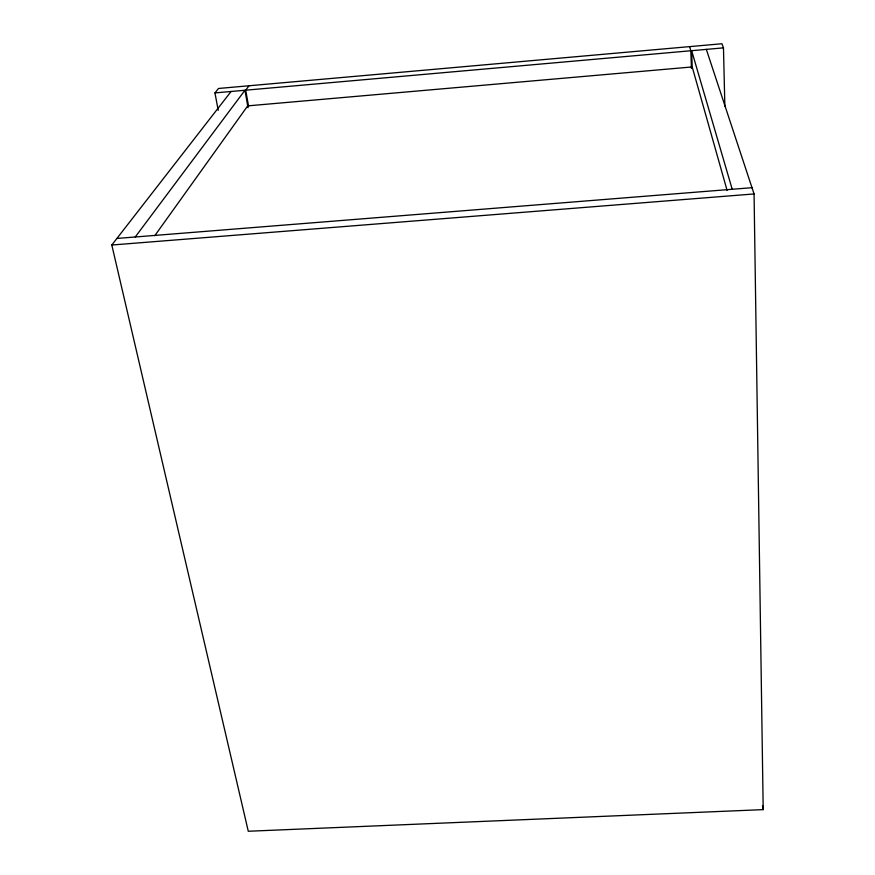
<?xml version="1.0" encoding="UTF-8"?>
<svg xmlns="http://www.w3.org/2000/svg" width="875" height="875" viewBox="0 0 875 875"><rect width="100%" height="100%" fill="white"/><g stroke="black" fill="none" stroke-linecap="round" stroke-linejoin="round"><path stroke-width="1.31" d="M154.777 235.692L247.712 105.875L692.202 66.938L727.103 190.433M249.003 85.772L245.7 90.191L248.577 106.334M135.242 236.983L244.934 90.256L248.052 107.745M706.322 49.383L754.064 193.944L763.197 809.627L248.281 831.25L111.803 245.022L231.077 91.492M218.225 110.359L214.944 92.914L218.542 88.473L721.93 43.75L723.472 47.862L724.872 106.52M214.944 92.914L723.472 47.862M116.911 238.448L752.008 187.688M111.803 245.022L754.064 193.944M732.211 189.273L691.655 50.684L692.256 68.425M689.631 46.616L690.834 50.761L691.447 68.491M762.552 805.645L763.197 809.627"/></g></svg>
